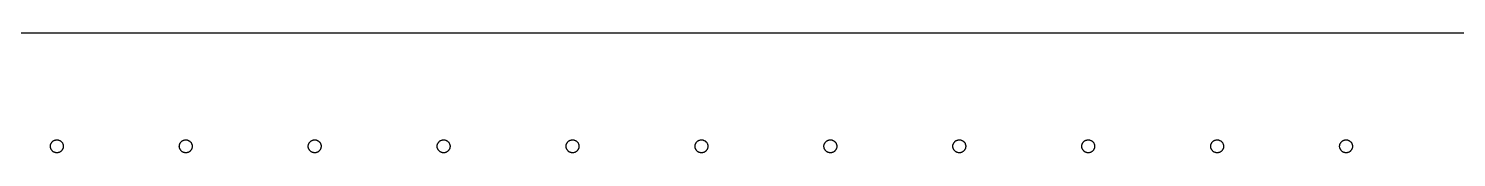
# Model space of a CAD drawing. Extents: x 0 to 96, y 0 to 48.
# Drawn here: x 13.73 to 27.58, y 45.03 to 46.18 of the extents above; entities that cross this region are included whole.
import ezdxf

# ---------------------------------------------------------------- set-up
doc = ezdxf.new("R2010")
doc.units = 0
doc.layers.add('Layer_1', color=7, linetype='CONTINUOUS')

msp = doc.modelspace()

# ---------------------------------------------------------------- linework, layer by layer
at = {"layer": 'Layer_1', "color": 7}
for p, q in [((87.630359, 46.182721), (8.380556, 46.182721)), ((13.96091, 45.132721), (13.963744, 45.135477)), ((13.963744, 45.135477), (13.966737, 45.137839)), ((13.966737, 45.137839), (13.969887, 45.140201)), ((13.969887, 45.140201), (13.973193, 45.14217)), ((13.973193, 45.14217), (13.976619, 45.144138)), ((13.976619, 45.144138), (13.980122, 45.146107)), ((13.980122, 45.146107), (13.983784, 45.147288)), ((13.983784, 45.147288), (13.987484, 45.148862)), ((13.987484, 45.148862), (13.991264, 45.149651)), ((13.991264, 45.14965), (13.995122, 45.150439)), ((13.995122, 45.150438), (13.99902, 45.151227)), ((13.99902, 45.151224), (14.002957, 45.151224)), ((14.002957, 45.151224), (14.006854, 45.151224)), ((14.006854, 45.151224), (14.010792, 45.151224)), ((14.010792, 45.151224), (14.014689, 45.150836)), ((14.014689, 45.150831), (14.018548, 45.150042)), ((14.018548, 45.150043), (14.022367, 45.149254)), ((14.022367, 45.149257), (14.026107, 45.148076)), ((14.026107, 45.148076), (14.029768, 45.1465)), ((14.029768, 45.1465), (14.033351, 45.144926)), ((14.033351, 45.144926), (14.036816, 45.142957)), ((14.036816, 45.142957), (14.040162, 45.140989)), ((14.040162, 45.140989), (14.043351, 45.138627)), ((14.043351, 45.138627), (14.046382, 45.136264)), ((14.046382, 45.136264), (14.049296, 45.133508)), ((14.049296, 45.133508), (14.052012, 45.130752)), ((15.21091, 45.132721), (15.213744, 45.135477)), ((15.213744, 45.135477), (15.216737, 45.137839)), ((15.216737, 45.137839), (15.219887, 45.140201)), ((15.219887, 45.140201), (15.223193, 45.14217)), ((15.223193, 45.14217), (15.226619, 45.144138)), ((15.226619, 45.144138), (15.230122, 45.146107)), ((15.230122, 45.146107), (15.233784, 45.147288)), ((15.233784, 45.147288), (15.237484, 45.148862)), ((15.237484, 45.148862), (15.241264, 45.149651)), ((15.241264, 45.14965), (15.245122, 45.150439)), ((15.245122, 45.150438), (15.24902, 45.151227)), ((15.24902, 45.151224), (15.252957, 45.151224)), ((15.252957, 45.151224), (15.256854, 45.151224)), ((15.256854, 45.151224), (15.260792, 45.151224)), ((15.260792, 45.151224), (15.264689, 45.150836)), ((15.264689, 45.150831), (15.268548, 45.150042)), ((15.268548, 45.150043), (15.272367, 45.149254)), ((15.272367, 45.149257), (15.276107, 45.148076)), ((15.276107, 45.148076), (15.279768, 45.1465)), ((15.279768, 45.1465), (15.283351, 45.144926)), ((15.283351, 45.144926), (15.286816, 45.142957)), ((15.286816, 45.142957), (15.290162, 45.140989)), ((15.290162, 45.140989), (15.293351, 45.138627)), ((15.293351, 45.138627), (15.296382, 45.136264)), ((15.296382, 45.136264), (15.299296, 45.133508)), ((15.299296, 45.133508), (15.302012, 45.130752)), ((16.46091, 45.132721), (16.463744, 45.135477)), ((16.463744, 45.135477), (16.466737, 45.137839)), ((16.466737, 45.137839), (16.469887, 45.140201)), ((16.469887, 45.140201), (16.473193, 45.14217)), ((16.473193, 45.14217), (16.476619, 45.144138)), ((16.476619, 45.144138), (16.480122, 45.146107)), ((16.480122, 45.146107), (16.483784, 45.147288)), ((16.483784, 45.147288), (16.487484, 45.148862)), ((16.487484, 45.148862), (16.491264, 45.149651)), ((16.491264, 45.14965), (16.495122, 45.150439)), ((16.495122, 45.150438), (16.49902, 45.151227)), ((16.49902, 45.151224), (16.502957, 45.151224)), ((16.502957, 45.151224), (16.506854, 45.151224)), ((16.506854, 45.151224), (16.510792, 45.151224)), ((16.510792, 45.151224), (16.514689, 45.150836)), ((16.514689, 45.150831), (16.518548, 45.150042)), ((16.518548, 45.150043), (16.522367, 45.149254)), ((16.522367, 45.149257), (16.526107, 45.148076)), ((16.526107, 45.148076), (16.529768, 45.1465)), ((16.529768, 45.1465), (16.533351, 45.144926)), ((16.533351, 45.144926), (16.536816, 45.142957)), ((16.536816, 45.142957), (16.540162, 45.140989)), ((16.540162, 45.140989), (16.543351, 45.138627)), ((16.543351, 45.138627), (16.546382, 45.136264)), ((16.546382, 45.136264), (16.549296, 45.133508)), ((16.549296, 45.133508), (16.552012, 45.130752)), ((17.71091, 45.132721), (17.713744, 45.135477)), ((17.713744, 45.135477), (17.716737, 45.137839)), ((17.716737, 45.137839), (17.719887, 45.140201)), ((17.719887, 45.140201), (17.723193, 45.14217)), ((17.723193, 45.14217), (17.726619, 45.144138)), ((17.726619, 45.144138), (17.730122, 45.146107)), ((17.730122, 45.146107), (17.733784, 45.147288)), ((17.733784, 45.147288), (17.737484, 45.148862)), ((17.737484, 45.148862), (17.741264, 45.149651)), ((17.741264, 45.14965), (17.745122, 45.150439)), ((17.745122, 45.150438), (17.74902, 45.151227)), ((17.74902, 45.151224), (17.752957, 45.151224)), ((17.752957, 45.151224), (17.756854, 45.151224)), ((17.756854, 45.151224), (17.760792, 45.151224)), ((17.760792, 45.151224), (17.764689, 45.150836)), ((17.764689, 45.150831), (17.768548, 45.150042)), ((17.768548, 45.150043), (17.772367, 45.149254)), ((17.772367, 45.149257), (17.776107, 45.148076)), ((17.776107, 45.148076), (17.779768, 45.1465)), ((17.779768, 45.1465), (17.783351, 45.144926)), ((17.783351, 45.144926), (17.786816, 45.142957)), ((17.786816, 45.142957), (17.790162, 45.140989)), ((17.790162, 45.140989), (17.793351, 45.138627)), ((17.793351, 45.138627), (17.796382, 45.136264)), ((17.796382, 45.136264), (17.799296, 45.133508)), ((17.799296, 45.133508), (17.802012, 45.130752)), ((18.96091, 45.132721), (18.963744, 45.135477)), ((18.963744, 45.135477), (18.966737, 45.137839)), ((18.966737, 45.137839), (18.969887, 45.140201)), ((18.969887, 45.140201), (18.973193, 45.14217)), ((18.973193, 45.14217), (18.976619, 45.144138)), ((18.976619, 45.144138), (18.980122, 45.146107)), ((18.980122, 45.146107), (18.983784, 45.147288)), ((18.983784, 45.147288), (18.987484, 45.148862)), ((18.987484, 45.148862), (18.991264, 45.149651)), ((18.991264, 45.14965), (18.995122, 45.150439)), ((18.995122, 45.150438), (18.99902, 45.151227)), ((18.99902, 45.151224), (19.002957, 45.151224)), ((19.002957, 45.151224), (19.006854, 45.151224)), ((19.006854, 45.151224), (19.010792, 45.151224)), ((19.010792, 45.151224), (19.014689, 45.150836)), ((19.014689, 45.150831), (19.018548, 45.150042)), ((19.018548, 45.150043), (19.022367, 45.149254)), ((19.022367, 45.149257), (19.026107, 45.148076)), ((19.026107, 45.148076), (19.029768, 45.1465)), ((19.029768, 45.1465), (19.033351, 45.144926)), ((19.033351, 45.144926), (19.036816, 45.142957)), ((19.036816, 45.142957), (19.040162, 45.140989)), ((19.040162, 45.140989), (19.043351, 45.138627)), ((19.043351, 45.138627), (19.046382, 45.136264)), ((19.046382, 45.136264), (19.049296, 45.133508)), ((19.049296, 45.133508), (19.052012, 45.130752)), ((20.21091, 45.132721), (20.213744, 45.135477)), ((20.213744, 45.135477), (20.216737, 45.137839)), ((20.216737, 45.137839), (20.219887, 45.140201)), ((20.219887, 45.140201), (20.223193, 45.14217)), ((20.223193, 45.14217), (20.226619, 45.144138)), ((20.226619, 45.144138), (20.230122, 45.146107)), ((20.230122, 45.146107), (20.233784, 45.147288)), ((20.233784, 45.147288), (20.237484, 45.148862)), ((20.237484, 45.148862), (20.241264, 45.149651)), ((20.241264, 45.14965), (20.245122, 45.150439)), ((20.245122, 45.150438), (20.24902, 45.151227)), ((20.24902, 45.151224), (20.252957, 45.151224)), ((20.252957, 45.151224), (20.256854, 45.151224)), ((20.256854, 45.151224), (20.260792, 45.151224)), ((20.260792, 45.151224), (20.264689, 45.150836)), ((20.264689, 45.150831), (20.268548, 45.150042)), ((20.268548, 45.150043), (20.272367, 45.149254)), ((20.272367, 45.149257), (20.276107, 45.148076)), ((20.276107, 45.148076), (20.279768, 45.1465)), ((20.279768, 45.1465), (20.283351, 45.144926)), ((20.283351, 45.144926), (20.286816, 45.142957)), ((20.286816, 45.142957), (20.290162, 45.140989)), ((20.290162, 45.140989), (20.293351, 45.138627)), ((20.293351, 45.138627), (20.296382, 45.136264)), ((20.296382, 45.136264), (20.299296, 45.133508)), ((20.299296, 45.133508), (20.302012, 45.130752)), ((21.46091, 45.132721), (21.463744, 45.135477)), ((21.463744, 45.135477), (21.466737, 45.137839)), ((21.466737, 45.137839), (21.469887, 45.140201)), ((21.469887, 45.140201), (21.473193, 45.14217)), ((21.473193, 45.14217), (21.476619, 45.144138)), ((21.476619, 45.144138), (21.480122, 45.146107)), ((21.480122, 45.146107), (21.483784, 45.147288)), ((21.483784, 45.147288), (21.487484, 45.148862)), ((21.487484, 45.148862), (21.491264, 45.149651)), ((21.491264, 45.14965), (21.495122, 45.150439)), ((21.495122, 45.150438), (21.49902, 45.151227)), ((21.49902, 45.151224), (21.502957, 45.151224)), ((21.502957, 45.151224), (21.506854, 45.151224)), ((21.506854, 45.151224), (21.510792, 45.151224)), ((21.510792, 45.151224), (21.514689, 45.150836)), ((21.514689, 45.150831), (21.518548, 45.150042)), ((21.518548, 45.150043), (21.522367, 45.149254)), ((21.522367, 45.149257), (21.526107, 45.148076)), ((21.526107, 45.148076), (21.529768, 45.1465)), ((21.529768, 45.1465), (21.533351, 45.144926)), ((21.533351, 45.144926), (21.536816, 45.142957)), ((21.536816, 45.142957), (21.540162, 45.140989)), ((21.540162, 45.140989), (21.543351, 45.138627)), ((21.543351, 45.138627), (21.546382, 45.136264)), ((21.546382, 45.136264), (21.549296, 45.133508)), ((21.549296, 45.133508), (21.552012, 45.130752)), ((22.71091, 45.132721), (22.713744, 45.135477)), ((22.713744, 45.135477), (22.716737, 45.137839)), ((22.716737, 45.137839), (22.719887, 45.140201)), ((22.719887, 45.140201), (22.723193, 45.14217)), ((22.723193, 45.14217), (22.726619, 45.144138)), ((22.726619, 45.144138), (22.730122, 45.146107)), ((22.730122, 45.146107), (22.733784, 45.147288)), ((22.733784, 45.147288), (22.737484, 45.148862)), ((22.737484, 45.148862), (22.741264, 45.149651)), ((22.741264, 45.14965), (22.745122, 45.150439)), ((22.745122, 45.150438), (22.74902, 45.151227)), ((22.74902, 45.151224), (22.752957, 45.151224)), ((22.752957, 45.151224), (22.756854, 45.151224)), ((22.756854, 45.151224), (22.760792, 45.151224)), ((22.760792, 45.151224), (22.764689, 45.150836)), ((22.764689, 45.150831), (22.768548, 45.150042)), ((22.768548, 45.150043), (22.772367, 45.149254)), ((22.772367, 45.149257), (22.776107, 45.148076)), ((22.776107, 45.148076), (22.779768, 45.1465)), ((22.779768, 45.1465), (22.783351, 45.144926)), ((22.783351, 45.144926), (22.786816, 45.142957)), ((22.786816, 45.142957), (22.790162, 45.140989)), ((22.790162, 45.140989), (22.793351, 45.138627)), ((22.793351, 45.138627), (22.796382, 45.136264)), ((22.796382, 45.136264), (22.799296, 45.133508)), ((22.799296, 45.133508), (22.802012, 45.130752)), ((23.96091, 45.132721), (23.963744, 45.135477)), ((23.963744, 45.135477), (23.966737, 45.137839)), ((23.966737, 45.137839), (23.969887, 45.140201)), ((23.969887, 45.140201), (23.973193, 45.14217)), ((23.973193, 45.14217), (23.976619, 45.144138)), ((23.976619, 45.144138), (23.980122, 45.146107)), ((23.980122, 45.146107), (23.983784, 45.147288)), ((23.983784, 45.147288), (23.987484, 45.148862)), ((23.987484, 45.148862), (23.991264, 45.149651)), ((23.991264, 45.14965), (23.995122, 45.150439)), ((23.995122, 45.150438), (23.99902, 45.151227)), ((23.99902, 45.151224), (24.002957, 45.151224)), ((24.002957, 45.151224), (24.006854, 45.151224)), ((24.006854, 45.151224), (24.010792, 45.151224)), ((24.010792, 45.151224), (24.014689, 45.150836)), ((24.014689, 45.150831), (24.018548, 45.150042)), ((24.018548, 45.150043), (24.022367, 45.149254)), ((24.022367, 45.149257), (24.026107, 45.148076)), ((24.026107, 45.148076), (24.029768, 45.1465)), ((24.029768, 45.1465), (24.033351, 45.144926)), ((24.033351, 45.144926), (24.036816, 45.142957)), ((24.036816, 45.142957), (24.040162, 45.140989)), ((24.040162, 45.140989), (24.043351, 45.138627)), ((24.043351, 45.138627), (24.046382, 45.136264)), ((24.046382, 45.136264), (24.049296, 45.133508)), ((24.049296, 45.133508), (24.052012, 45.130752)), ((25.21091, 45.132721), (25.213744, 45.135477)), ((25.213744, 45.135477), (25.216737, 45.137839)), ((25.216737, 45.137839), (25.219887, 45.140201)), ((25.219887, 45.140201), (25.223193, 45.14217)), ((25.223193, 45.14217), (25.226619, 45.144138)), ((25.226619, 45.144138), (25.230122, 45.146107)), ((25.230122, 45.146107), (25.233784, 45.147288)), ((25.233784, 45.147288), (25.237484, 45.148862)), ((25.237484, 45.148862), (25.241264, 45.149651)), ((25.241264, 45.14965), (25.245122, 45.150439)), ((25.245122, 45.150438), (25.24902, 45.151227)), ((25.24902, 45.151224), (25.252957, 45.151224)), ((25.252957, 45.151224), (25.256854, 45.151224)), ((25.256854, 45.151224), (25.260792, 45.151224)), ((25.260792, 45.151224), (25.264689, 45.150836)), ((25.264689, 45.150831), (25.268548, 45.150042)), ((25.268548, 45.150043), (25.272367, 45.149254)), ((25.272367, 45.149257), (25.276107, 45.148076)), ((25.276107, 45.148076), (25.279768, 45.1465)), ((25.279768, 45.1465), (25.283351, 45.144926)), ((25.283351, 45.144926), (25.286816, 45.142957)), ((25.286816, 45.142957), (25.290162, 45.140989)), ((25.290162, 45.140989), (25.293351, 45.138627)), ((25.293351, 45.138627), (25.296382, 45.136264)), ((25.296382, 45.136264), (25.299296, 45.133508)), ((25.299296, 45.133508), (25.302012, 45.130752)), ((26.46091, 45.132721), (26.463744, 45.135477)), ((26.463744, 45.135477), (26.466737, 45.137839)), ((26.466737, 45.137839), (26.469887, 45.140201)), ((26.469887, 45.140201), (26.473193, 45.14217)), ((26.473193, 45.14217), (26.476619, 45.144138)), ((26.476619, 45.144138), (26.480122, 45.146107)), ((26.480122, 45.146107), (26.483784, 45.147288)), ((26.483784, 45.147288), (26.487484, 45.148862)), ((26.487484, 45.148862), (26.491264, 45.149651)), ((26.491264, 45.14965), (26.495122, 45.150439)), ((26.495122, 45.150438), (26.49902, 45.151227)), ((26.49902, 45.151224), (26.502957, 45.151224)), ((26.502957, 45.151224), (26.506854, 45.151224)), ((26.506854, 45.151224), (26.510792, 45.151224)), ((26.510792, 45.151224), (26.514689, 45.150836)), ((26.514689, 45.150831), (26.518548, 45.150042)), ((26.518548, 45.150043), (26.522367, 45.149254)), ((26.522367, 45.149257), (26.526107, 45.148076)), ((26.526107, 45.148076), (26.529768, 45.1465)), ((26.529768, 45.1465), (26.533351, 45.144926)), ((26.533351, 45.144926), (26.536816, 45.142957)), ((26.536816, 45.142957), (26.540162, 45.140989)), ((26.540162, 45.140989), (26.543351, 45.138627)), ((26.543351, 45.138627), (26.546382, 45.136264)), ((26.546382, 45.136264), (26.549296, 45.133508)), ((26.549296, 45.133508), (26.552012, 45.130752)), ((13.943076, 45.090201), (13.943276, 45.094138)), ((13.94339, 45.082327), (13.943112, 45.086264)), ((13.943114, 45.086264), (13.943114, 45.090201)), ((13.943272, 45.094138), (13.943739, 45.098076)), ((13.943941, 45.07839), (13.943386, 45.082327)), ((13.943744, 45.098076), (13.944411, 45.102012)), ((13.944689, 45.074453), (13.943944, 45.07839)), ((13.944413, 45.102012), (13.945358, 45.105556)), ((13.945713, 45.07091), (13.944691, 45.074453)), ((13.945359, 45.105556), (13.94654, 45.109492)), ((13.946973, 45.066973), (13.945713, 45.07091)), ((13.94654, 45.109492), (13.947957, 45.113036)), ((13.948469, 45.06343), (13.946973, 45.066973)), ((13.947957, 45.113036), (13.949571, 45.116579)), ((13.950162, 45.059887), (13.948469, 45.06343)), ((13.949571, 45.116579), (13.951422, 45.120122)), ((13.952091, 45.056343), (13.950162, 45.059887)), ((13.951422, 45.120122), (13.953508, 45.123666)), ((13.954217, 45.053193), (13.952091, 45.056343)), ((13.953508, 45.123666), (13.955792, 45.126816)), ((13.956579, 45.050043), (13.954217, 45.053193)), ((13.955792, 45.126816), (13.958232, 45.129571)), ((13.959099, 45.046894), (13.956579, 45.050043)), ((13.958232, 45.129571), (13.96091, 45.132721)), ((13.961816, 45.044138), (13.959099, 45.046894)), ((13.964729, 45.041382), (13.961816, 45.044138)), ((13.96776, 45.03902), (13.964729, 45.041382)), ((13.970949, 45.036658), (13.96776, 45.03902)), ((13.974296, 45.034689), (13.970949, 45.036658)), ((13.97776, 45.032721), (13.974296, 45.034689)), ((13.981343, 45.031146), (13.97776, 45.032721)), ((13.985004, 45.029964), (13.981343, 45.031146)), ((13.988744, 45.028783), (13.985004, 45.029964)), ((13.992563, 45.027602), (13.988744, 45.028783)), ((13.996422, 45.027209), (13.992563, 45.027598)), ((14.000319, 45.026421), (13.996422, 45.02721)), ((14.004257, 45.026421), (14.000319, 45.026421)), ((14.008154, 45.026421), (14.004257, 45.026421)), ((14.012091, 45.026816), (14.008154, 45.026427)), ((14.015989, 45.027209), (14.012091, 45.02682)), ((14.019847, 45.027997), (14.015989, 45.027208)), ((14.023627, 45.029178), (14.019847, 45.027997)), ((14.027327, 45.030359), (14.023627, 45.029178)), ((14.030989, 45.031933), (14.027327, 45.030359)), ((14.034492, 45.033508), (14.030989, 45.031933)), ((14.037918, 45.035477), (14.034492, 45.033508)), ((14.041224, 45.037446), (14.037918, 45.035477)), ((14.044374, 45.039808), (14.041224, 45.037446)), ((14.047367, 45.042563), (14.044374, 45.039808)), ((14.050201, 45.045319), (14.047367, 45.042563)), ((14.052879, 45.048076), (14.050201, 45.045319)), ((14.052012, 45.130752), (14.054532, 45.127602)), ((14.055319, 45.051224), (14.052879, 45.048076)), ((14.054532, 45.127602), (14.056894, 45.124453)), ((14.057603, 45.054374), (14.055319, 45.051224)), ((14.056894, 45.124453), (14.05902, 45.121303)), ((14.059689, 45.057524), (14.057603, 45.054374)), ((14.05902, 45.121303), (14.060949, 45.11776)), ((14.06154, 45.061068), (14.059689, 45.057524)), ((14.060949, 45.11776), (14.062642, 45.114217)), ((14.063154, 45.064611), (14.06154, 45.061068)), ((14.062642, 45.114217), (14.064138, 45.110673)), ((14.064571, 45.068154), (14.063154, 45.064611)), ((14.064138, 45.110673), (14.065398, 45.10713)), ((14.065752, 45.072091), (14.064571, 45.068154)), ((14.065398, 45.10713), (14.06642, 45.103193)), ((14.066698, 45.076028), (14.065753, 45.072091)), ((14.066422, 45.103193), (14.067167, 45.099257)), ((14.067367, 45.079571), (14.0667, 45.076028)), ((14.06717, 45.099257), (14.067726, 45.095319)), ((14.067839, 45.083508), (14.067372, 45.079571)), ((14.067721, 45.095319), (14.067999, 45.091382)), ((14.068036, 45.087446), (14.067836, 45.083508)), ((14.067997, 45.091382), (14.067997, 45.087446)), ((15.193076, 45.090201), (15.193276, 45.094138)), ((15.19339, 45.082327), (15.193112, 45.086264)), ((15.193114, 45.086264), (15.193114, 45.090201)), ((15.193272, 45.094138), (15.193739, 45.098076)), ((15.193941, 45.07839), (15.193386, 45.082327)), ((15.193744, 45.098076), (15.194411, 45.102012)), ((15.194689, 45.074453), (15.193944, 45.07839)), ((15.194413, 45.102012), (15.195358, 45.105556)), ((15.195713, 45.07091), (15.194691, 45.074453)), ((15.195359, 45.105556), (15.19654, 45.109492)), ((15.196973, 45.066973), (15.195713, 45.07091)), ((15.19654, 45.109492), (15.197957, 45.113036)), ((15.198469, 45.06343), (15.196973, 45.066973)), ((15.197957, 45.113036), (15.199571, 45.116579)), ((15.200162, 45.059887), (15.198469, 45.06343)), ((15.199571, 45.116579), (15.201422, 45.120122)), ((15.202091, 45.056343), (15.200162, 45.059887)), ((15.201422, 45.120122), (15.203508, 45.123666)), ((15.204217, 45.053193), (15.202091, 45.056343)), ((15.203508, 45.123666), (15.205792, 45.126816)), ((15.206579, 45.050043), (15.204217, 45.053193)), ((15.205792, 45.126816), (15.208232, 45.129571)), ((15.209099, 45.046894), (15.206579, 45.050043)), ((15.208232, 45.129571), (15.21091, 45.132721)), ((15.211816, 45.044138), (15.209099, 45.046894)), ((15.214729, 45.041382), (15.211816, 45.044138)), ((15.21776, 45.03902), (15.214729, 45.041382)), ((15.220949, 45.036658), (15.21776, 45.03902)), ((15.224296, 45.034689), (15.220949, 45.036658)), ((15.22776, 45.032721), (15.224296, 45.034689)), ((15.231343, 45.031146), (15.22776, 45.032721)), ((15.235004, 45.029964), (15.231343, 45.031146)), ((15.238744, 45.028783), (15.235004, 45.029964)), ((15.242563, 45.027602), (15.238744, 45.028783)), ((15.246422, 45.027209), (15.242563, 45.027598)), ((15.250319, 45.026421), (15.246422, 45.02721)), ((15.254257, 45.026421), (15.250319, 45.026421)), ((15.258154, 45.026421), (15.254257, 45.026421)), ((15.262091, 45.026816), (15.258154, 45.026427)), ((15.265989, 45.027209), (15.262091, 45.02682)), ((15.269847, 45.027997), (15.265989, 45.027208)), ((15.273627, 45.029178), (15.269847, 45.027997)), ((15.277327, 45.030359), (15.273627, 45.029178)), ((15.280989, 45.031933), (15.277327, 45.030359)), ((15.284492, 45.033508), (15.280989, 45.031933)), ((15.287918, 45.035477), (15.284492, 45.033508)), ((15.291224, 45.037446), (15.287918, 45.035477)), ((15.294374, 45.039808), (15.291224, 45.037446)), ((15.297367, 45.042563), (15.294374, 45.039808)), ((15.300201, 45.045319), (15.297367, 45.042563)), ((15.302879, 45.048076), (15.300201, 45.045319)), ((15.302012, 45.130752), (15.304532, 45.127602)), ((15.305319, 45.051224), (15.302879, 45.048076)), ((15.304532, 45.127602), (15.306894, 45.124453)), ((15.307603, 45.054374), (15.305319, 45.051224)), ((15.306894, 45.124453), (15.30902, 45.121303)), ((15.309689, 45.057524), (15.307603, 45.054374)), ((15.30902, 45.121303), (15.310949, 45.11776)), ((15.31154, 45.061068), (15.309689, 45.057524)), ((15.310949, 45.11776), (15.312642, 45.114217)), ((15.313154, 45.064611), (15.31154, 45.061068)), ((15.312642, 45.114217), (15.314138, 45.110673)), ((15.314571, 45.068154), (15.313154, 45.064611)), ((15.314138, 45.110673), (15.315398, 45.10713)), ((15.315752, 45.072091), (15.314571, 45.068154)), ((15.315398, 45.10713), (15.31642, 45.103193)), ((15.316698, 45.076028), (15.315753, 45.072091)), ((15.316422, 45.103193), (15.317167, 45.099257)), ((15.317367, 45.079571), (15.3167, 45.076028)), ((15.31717, 45.099257), (15.317726, 45.095319)), ((15.317839, 45.083508), (15.317372, 45.079571)), ((15.317721, 45.095319), (15.317999, 45.091382)), ((15.318036, 45.087446), (15.317836, 45.083508)), ((15.317997, 45.091382), (15.317997, 45.087446)), ((16.443076, 45.090201), (16.443276, 45.094138)), ((16.44339, 45.082327), (16.443112, 45.086264)), ((16.443114, 45.086264), (16.443114, 45.090201)), ((16.443272, 45.094138), (16.443739, 45.098076)), ((16.443941, 45.07839), (16.443386, 45.082327)), ((16.443744, 45.098076), (16.444411, 45.102012)), ((16.444689, 45.074453), (16.443944, 45.07839)), ((16.444413, 45.102012), (16.445358, 45.105556)), ((16.445713, 45.07091), (16.444691, 45.074453)), ((16.445359, 45.105556), (16.44654, 45.109492)), ((16.446973, 45.066973), (16.445713, 45.07091)), ((16.44654, 45.109492), (16.447957, 45.113036)), ((16.448469, 45.06343), (16.446973, 45.066973)), ((16.447957, 45.113036), (16.449571, 45.116579)), ((16.450162, 45.059887), (16.448469, 45.06343)), ((16.449571, 45.116579), (16.451422, 45.120122)), ((16.452091, 45.056343), (16.450162, 45.059887)), ((16.451422, 45.120122), (16.453508, 45.123666)), ((16.454217, 45.053193), (16.452091, 45.056343)), ((16.453508, 45.123666), (16.455792, 45.126816)), ((16.456579, 45.050043), (16.454217, 45.053193)), ((16.455792, 45.126816), (16.458232, 45.129571)), ((16.459099, 45.046894), (16.456579, 45.050043)), ((16.458232, 45.129571), (16.46091, 45.132721)), ((16.461816, 45.044138), (16.459099, 45.046894)), ((16.464729, 45.041382), (16.461816, 45.044138)), ((16.46776, 45.03902), (16.464729, 45.041382)), ((16.470949, 45.036658), (16.46776, 45.03902)), ((16.474296, 45.034689), (16.470949, 45.036658)), ((16.47776, 45.032721), (16.474296, 45.034689)), ((16.481343, 45.031146), (16.47776, 45.032721)), ((16.485004, 45.029964), (16.481343, 45.031146)), ((16.488744, 45.028783), (16.485004, 45.029964)), ((16.492563, 45.027602), (16.488744, 45.028783)), ((16.496422, 45.027209), (16.492563, 45.027598)), ((16.500319, 45.026421), (16.496422, 45.02721)), ((16.504257, 45.026421), (16.500319, 45.026421)), ((16.508154, 45.026421), (16.504257, 45.026421)), ((16.512091, 45.026816), (16.508154, 45.026427)), ((16.515989, 45.027209), (16.512091, 45.02682)), ((16.519847, 45.027997), (16.515989, 45.027208)), ((16.523627, 45.029178), (16.519847, 45.027997)), ((16.527327, 45.030359), (16.523627, 45.029178)), ((16.530989, 45.031933), (16.527327, 45.030359)), ((16.534492, 45.033508), (16.530989, 45.031933)), ((16.537918, 45.035477), (16.534492, 45.033508)), ((16.541224, 45.037446), (16.537918, 45.035477)), ((16.544374, 45.039808), (16.541224, 45.037446)), ((16.547367, 45.042563), (16.544374, 45.039808)), ((16.550201, 45.045319), (16.547367, 45.042563)), ((16.552879, 45.048076), (16.550201, 45.045319)), ((16.552012, 45.130752), (16.554532, 45.127602)), ((16.555319, 45.051224), (16.552879, 45.048076)), ((16.554532, 45.127602), (16.556894, 45.124453)), ((16.557603, 45.054374), (16.555319, 45.051224)), ((16.556894, 45.124453), (16.55902, 45.121303)), ((16.559689, 45.057524), (16.557603, 45.054374)), ((16.55902, 45.121303), (16.560949, 45.11776)), ((16.56154, 45.061068), (16.559689, 45.057524)), ((16.560949, 45.11776), (16.562642, 45.114217)), ((16.563154, 45.064611), (16.56154, 45.061068)), ((16.562642, 45.114217), (16.564138, 45.110673)), ((16.564571, 45.068154), (16.563154, 45.064611)), ((16.564138, 45.110673), (16.565398, 45.10713)), ((16.565752, 45.072091), (16.564571, 45.068154)), ((16.565398, 45.10713), (16.56642, 45.103193)), ((16.566698, 45.076028), (16.565753, 45.072091)), ((16.566422, 45.103193), (16.567167, 45.099257)), ((16.567367, 45.079571), (16.5667, 45.076028)), ((16.56717, 45.099257), (16.567726, 45.095319)), ((16.567839, 45.083508), (16.567372, 45.079571)), ((16.567721, 45.095319), (16.567999, 45.091382)), ((16.568036, 45.087446), (16.567836, 45.083508)), ((16.567997, 45.091382), (16.567997, 45.087446)), ((17.693076, 45.090201), (17.693276, 45.094138)), ((17.69339, 45.082327), (17.693112, 45.086264)), ((17.693114, 45.086264), (17.693114, 45.090201)), ((17.693272, 45.094138), (17.693739, 45.098076)), ((17.693941, 45.07839), (17.693386, 45.082327)), ((17.693744, 45.098076), (17.694411, 45.102012)), ((17.694689, 45.074453), (17.693944, 45.07839)), ((17.694413, 45.102012), (17.695358, 45.105556)), ((17.695713, 45.07091), (17.694691, 45.074453)), ((17.695359, 45.105556), (17.69654, 45.109492)), ((17.696973, 45.066973), (17.695713, 45.07091)), ((17.69654, 45.109492), (17.697957, 45.113036)), ((17.698469, 45.06343), (17.696973, 45.066973)), ((17.697957, 45.113036), (17.699571, 45.116579)), ((17.700162, 45.059887), (17.698469, 45.06343)), ((17.699571, 45.116579), (17.701422, 45.120122)), ((17.702091, 45.056343), (17.700162, 45.059887)), ((17.701422, 45.120122), (17.703508, 45.123666)), ((17.704217, 45.053193), (17.702091, 45.056343)), ((17.703508, 45.123666), (17.705792, 45.126816)), ((17.706579, 45.050043), (17.704217, 45.053193)), ((17.705792, 45.126816), (17.708232, 45.129571)), ((17.709099, 45.046894), (17.706579, 45.050043)), ((17.708232, 45.129571), (17.71091, 45.132721)), ((17.711816, 45.044138), (17.709099, 45.046894)), ((17.714729, 45.041382), (17.711816, 45.044138)), ((17.71776, 45.03902), (17.714729, 45.041382)), ((17.720949, 45.036658), (17.71776, 45.03902)), ((17.724296, 45.034689), (17.720949, 45.036658)), ((17.72776, 45.032721), (17.724296, 45.034689)), ((17.731343, 45.031146), (17.72776, 45.032721)), ((17.735004, 45.029964), (17.731343, 45.031146)), ((17.738744, 45.028783), (17.735004, 45.029964)), ((17.742563, 45.027602), (17.738744, 45.028783)), ((17.746422, 45.027209), (17.742563, 45.027598)), ((17.750319, 45.026421), (17.746422, 45.02721)), ((17.754257, 45.026421), (17.750319, 45.026421)), ((17.758154, 45.026421), (17.754257, 45.026421)), ((17.762091, 45.026816), (17.758154, 45.026427)), ((17.765989, 45.027209), (17.762091, 45.02682)), ((17.769847, 45.027997), (17.765989, 45.027208)), ((17.773627, 45.029178), (17.769847, 45.027997)), ((17.777327, 45.030359), (17.773627, 45.029178)), ((17.780989, 45.031933), (17.777327, 45.030359)), ((17.784492, 45.033508), (17.780989, 45.031933)), ((17.787918, 45.035477), (17.784492, 45.033508)), ((17.791224, 45.037446), (17.787918, 45.035477)), ((17.794374, 45.039808), (17.791224, 45.037446)), ((17.797367, 45.042563), (17.794374, 45.039808)), ((17.800201, 45.045319), (17.797367, 45.042563)), ((17.802879, 45.048076), (17.800201, 45.045319)), ((17.802012, 45.130752), (17.804532, 45.127602)), ((17.805319, 45.051224), (17.802879, 45.048076)), ((17.804532, 45.127602), (17.806894, 45.124453)), ((17.807603, 45.054374), (17.805319, 45.051224)), ((17.806894, 45.124453), (17.80902, 45.121303)), ((17.809689, 45.057524), (17.807603, 45.054374)), ((17.80902, 45.121303), (17.810949, 45.11776)), ((17.81154, 45.061068), (17.809689, 45.057524)), ((17.810949, 45.11776), (17.812642, 45.114217)), ((17.813154, 45.064611), (17.81154, 45.061068)), ((17.812642, 45.114217), (17.814138, 45.110673)), ((17.814571, 45.068154), (17.813154, 45.064611)), ((17.814138, 45.110673), (17.815398, 45.10713)), ((17.815752, 45.072091), (17.814571, 45.068154)), ((17.815398, 45.10713), (17.81642, 45.103193)), ((17.816698, 45.076028), (17.815753, 45.072091)), ((17.816422, 45.103193), (17.817167, 45.099257)), ((17.817367, 45.079571), (17.8167, 45.076028)), ((17.81717, 45.099257), (17.817726, 45.095319)), ((17.817839, 45.083508), (17.817372, 45.079571)), ((17.817721, 45.095319), (17.817999, 45.091382)), ((17.818036, 45.087446), (17.817836, 45.083508)), ((17.817997, 45.091382), (17.817997, 45.087446)), ((18.943076, 45.090201), (18.943276, 45.094138)), ((18.94339, 45.082327), (18.943112, 45.086264)), ((18.943114, 45.086264), (18.943114, 45.090201)), ((18.943272, 45.094138), (18.943739, 45.098076)), ((18.943941, 45.07839), (18.943386, 45.082327)), ((18.943744, 45.098076), (18.944411, 45.102012)), ((18.944689, 45.074453), (18.943944, 45.07839)), ((18.944413, 45.102012), (18.945358, 45.105556)), ((18.945713, 45.07091), (18.944691, 45.074453)), ((18.945359, 45.105556), (18.94654, 45.109492)), ((18.946973, 45.066973), (18.945713, 45.07091)), ((18.94654, 45.109492), (18.947957, 45.113036)), ((18.948469, 45.06343), (18.946973, 45.066973)), ((18.947957, 45.113036), (18.949571, 45.116579)), ((18.950162, 45.059887), (18.948469, 45.06343)), ((18.949571, 45.116579), (18.951422, 45.120122)), ((18.952091, 45.056343), (18.950162, 45.059887)), ((18.951422, 45.120122), (18.953508, 45.123666)), ((18.954217, 45.053193), (18.952091, 45.056343)), ((18.953508, 45.123666), (18.955792, 45.126816)), ((18.956579, 45.050043), (18.954217, 45.053193)), ((18.955792, 45.126816), (18.958232, 45.129571)), ((18.959099, 45.046894), (18.956579, 45.050043)), ((18.958232, 45.129571), (18.96091, 45.132721)), ((18.961816, 45.044138), (18.959099, 45.046894)), ((18.964729, 45.041382), (18.961816, 45.044138)), ((18.96776, 45.03902), (18.964729, 45.041382)), ((18.970949, 45.036658), (18.96776, 45.03902)), ((18.974296, 45.034689), (18.970949, 45.036658)), ((18.97776, 45.032721), (18.974296, 45.034689)), ((18.981343, 45.031146), (18.97776, 45.032721)), ((18.985004, 45.029964), (18.981343, 45.031146)), ((18.988744, 45.028783), (18.985004, 45.029964)), ((18.992563, 45.027602), (18.988744, 45.028783)), ((18.996422, 45.027209), (18.992563, 45.027598)), ((19.000319, 45.026421), (18.996422, 45.02721)), ((19.004257, 45.026421), (19.000319, 45.026421)), ((19.008154, 45.026421), (19.004257, 45.026421)), ((19.012091, 45.026816), (19.008154, 45.026427)), ((19.015989, 45.027209), (19.012091, 45.02682)), ((19.019847, 45.027997), (19.015989, 45.027208)), ((19.023627, 45.029178), (19.019847, 45.027997)), ((19.027327, 45.030359), (19.023627, 45.029178)), ((19.030989, 45.031933), (19.027327, 45.030359)), ((19.034492, 45.033508), (19.030989, 45.031933)), ((19.037918, 45.035477), (19.034492, 45.033508)), ((19.041224, 45.037446), (19.037918, 45.035477)), ((19.044374, 45.039808), (19.041224, 45.037446)), ((19.047367, 45.042563), (19.044374, 45.039808)), ((19.050201, 45.045319), (19.047367, 45.042563)), ((19.052879, 45.048076), (19.050201, 45.045319)), ((19.052012, 45.130752), (19.054532, 45.127602)), ((19.055319, 45.051224), (19.052879, 45.048076)), ((19.054532, 45.127602), (19.056894, 45.124453)), ((19.057603, 45.054374), (19.055319, 45.051224)), ((19.056894, 45.124453), (19.05902, 45.121303)), ((19.059689, 45.057524), (19.057603, 45.054374)), ((19.05902, 45.121303), (19.060949, 45.11776)), ((19.06154, 45.061068), (19.059689, 45.057524)), ((19.060949, 45.11776), (19.062642, 45.114217)), ((19.063154, 45.064611), (19.06154, 45.061068)), ((19.062642, 45.114217), (19.064138, 45.110673)), ((19.064571, 45.068154), (19.063154, 45.064611)), ((19.064138, 45.110673), (19.065398, 45.10713)), ((19.065752, 45.072091), (19.064571, 45.068154)), ((19.065398, 45.10713), (19.06642, 45.103193)), ((19.066698, 45.076028), (19.065753, 45.072091)), ((19.066422, 45.103193), (19.067167, 45.099257)), ((19.067367, 45.079571), (19.0667, 45.076028)), ((19.06717, 45.099257), (19.067726, 45.095319)), ((19.067839, 45.083508), (19.067372, 45.079571)), ((19.067721, 45.095319), (19.067999, 45.091382)), ((19.068036, 45.087446), (19.067836, 45.083508)), ((19.067997, 45.091382), (19.067997, 45.087446)), ((20.193076, 45.090201), (20.193276, 45.094138)), ((20.19339, 45.082327), (20.193112, 45.086264)), ((20.193114, 45.086264), (20.193114, 45.090201)), ((20.193272, 45.094138), (20.193739, 45.098076)), ((20.193941, 45.07839), (20.193386, 45.082327)), ((20.193744, 45.098076), (20.194411, 45.102012)), ((20.194689, 45.074453), (20.193944, 45.07839)), ((20.194413, 45.102012), (20.195358, 45.105556)), ((20.195713, 45.07091), (20.194691, 45.074453)), ((20.195359, 45.105556), (20.19654, 45.109492)), ((20.196973, 45.066973), (20.195713, 45.07091)), ((20.19654, 45.109492), (20.197957, 45.113036)), ((20.198469, 45.06343), (20.196973, 45.066973)), ((20.197957, 45.113036), (20.199571, 45.116579)), ((20.200162, 45.059887), (20.198469, 45.06343)), ((20.199571, 45.116579), (20.201422, 45.120122)), ((20.202091, 45.056343), (20.200162, 45.059887)), ((20.201422, 45.120122), (20.203508, 45.123666)), ((20.204217, 45.053193), (20.202091, 45.056343)), ((20.203508, 45.123666), (20.205792, 45.126816)), ((20.206579, 45.050043), (20.204217, 45.053193)), ((20.205792, 45.126816), (20.208232, 45.129571)), ((20.209099, 45.046894), (20.206579, 45.050043)), ((20.208232, 45.129571), (20.21091, 45.132721)), ((20.211816, 45.044138), (20.209099, 45.046894)), ((20.214729, 45.041382), (20.211816, 45.044138)), ((20.21776, 45.03902), (20.214729, 45.041382)), ((20.220949, 45.036658), (20.21776, 45.03902)), ((20.224296, 45.034689), (20.220949, 45.036658)), ((20.22776, 45.032721), (20.224296, 45.034689)), ((20.231343, 45.031146), (20.22776, 45.032721)), ((20.235004, 45.029964), (20.231343, 45.031146)), ((20.238744, 45.028783), (20.235004, 45.029964)), ((20.242563, 45.027602), (20.238744, 45.028783)), ((20.246422, 45.027209), (20.242563, 45.027598)), ((20.250319, 45.026421), (20.246422, 45.02721)), ((20.254257, 45.026421), (20.250319, 45.026421)), ((20.258154, 45.026421), (20.254257, 45.026421)), ((20.262091, 45.026816), (20.258154, 45.026427)), ((20.265989, 45.027209), (20.262091, 45.02682)), ((20.269847, 45.027997), (20.265989, 45.027208)), ((20.273627, 45.029178), (20.269847, 45.027997)), ((20.277327, 45.030359), (20.273627, 45.029178)), ((20.280989, 45.031933), (20.277327, 45.030359)), ((20.284492, 45.033508), (20.280989, 45.031933)), ((20.287918, 45.035477), (20.284492, 45.033508)), ((20.291224, 45.037446), (20.287918, 45.035477)), ((20.294374, 45.039808), (20.291224, 45.037446)), ((20.297367, 45.042563), (20.294374, 45.039808)), ((20.300201, 45.045319), (20.297367, 45.042563)), ((20.302879, 45.048076), (20.300201, 45.045319)), ((20.302012, 45.130752), (20.304532, 45.127602)), ((20.305319, 45.051224), (20.302879, 45.048076)), ((20.304532, 45.127602), (20.306894, 45.124453)), ((20.307603, 45.054374), (20.305319, 45.051224)), ((20.306894, 45.124453), (20.30902, 45.121303)), ((20.309689, 45.057524), (20.307603, 45.054374)), ((20.30902, 45.121303), (20.310949, 45.11776)), ((20.31154, 45.061068), (20.309689, 45.057524)), ((20.310949, 45.11776), (20.312642, 45.114217)), ((20.313154, 45.064611), (20.31154, 45.061068)), ((20.312642, 45.114217), (20.314138, 45.110673)), ((20.314571, 45.068154), (20.313154, 45.064611)), ((20.314138, 45.110673), (20.315398, 45.10713)), ((20.315752, 45.072091), (20.314571, 45.068154)), ((20.315398, 45.10713), (20.31642, 45.103193)), ((20.316698, 45.076028), (20.315753, 45.072091)), ((20.316422, 45.103193), (20.317167, 45.099257)), ((20.317367, 45.079571), (20.3167, 45.076028)), ((20.31717, 45.099257), (20.317726, 45.095319)), ((20.317839, 45.083508), (20.317372, 45.079571)), ((20.317721, 45.095319), (20.317999, 45.091382)), ((20.318036, 45.087446), (20.317836, 45.083508)), ((20.317997, 45.091382), (20.317997, 45.087446)), ((21.443076, 45.090201), (21.443276, 45.094138)), ((21.44339, 45.082327), (21.443112, 45.086264)), ((21.443114, 45.086264), (21.443114, 45.090201)), ((21.443272, 45.094138), (21.443739, 45.098076)), ((21.443941, 45.07839), (21.443386, 45.082327)), ((21.443744, 45.098076), (21.444411, 45.102012)), ((21.444689, 45.074453), (21.443944, 45.07839)), ((21.444413, 45.102012), (21.445358, 45.105556)), ((21.445713, 45.07091), (21.444691, 45.074453)), ((21.445359, 45.105556), (21.44654, 45.109492)), ((21.446973, 45.066973), (21.445713, 45.07091)), ((21.44654, 45.109492), (21.447957, 45.113036)), ((21.448469, 45.06343), (21.446973, 45.066973)), ((21.447957, 45.113036), (21.449571, 45.116579)), ((21.450162, 45.059887), (21.448469, 45.06343)), ((21.449571, 45.116579), (21.451422, 45.120122)), ((21.452091, 45.056343), (21.450162, 45.059887)), ((21.451422, 45.120122), (21.453508, 45.123666)), ((21.454217, 45.053193), (21.452091, 45.056343)), ((21.453508, 45.123666), (21.455792, 45.126816)), ((21.456579, 45.050043), (21.454217, 45.053193)), ((21.455792, 45.126816), (21.458232, 45.129571)), ((21.459099, 45.046894), (21.456579, 45.050043)), ((21.458232, 45.129571), (21.46091, 45.132721)), ((21.461816, 45.044138), (21.459099, 45.046894)), ((21.464729, 45.041382), (21.461816, 45.044138)), ((21.46776, 45.03902), (21.464729, 45.041382)), ((21.470949, 45.036658), (21.46776, 45.03902)), ((21.474296, 45.034689), (21.470949, 45.036658)), ((21.47776, 45.032721), (21.474296, 45.034689)), ((21.481343, 45.031146), (21.47776, 45.032721)), ((21.485004, 45.029964), (21.481343, 45.031146)), ((21.488744, 45.028783), (21.485004, 45.029964)), ((21.492563, 45.027602), (21.488744, 45.028783)), ((21.496422, 45.027209), (21.492563, 45.027598)), ((21.500319, 45.026421), (21.496422, 45.02721)), ((21.504257, 45.026421), (21.500319, 45.026421)), ((21.508154, 45.026421), (21.504257, 45.026421)), ((21.512091, 45.026816), (21.508154, 45.026427)), ((21.515989, 45.027209), (21.512091, 45.02682)), ((21.519847, 45.027997), (21.515989, 45.027208)), ((21.523627, 45.029178), (21.519847, 45.027997)), ((21.527327, 45.030359), (21.523627, 45.029178)), ((21.530989, 45.031933), (21.527327, 45.030359)), ((21.534492, 45.033508), (21.530989, 45.031933)), ((21.537918, 45.035477), (21.534492, 45.033508)), ((21.541224, 45.037446), (21.537918, 45.035477)), ((21.544374, 45.039808), (21.541224, 45.037446)), ((21.547367, 45.042563), (21.544374, 45.039808)), ((21.550201, 45.045319), (21.547367, 45.042563)), ((21.552879, 45.048076), (21.550201, 45.045319)), ((21.552012, 45.130752), (21.554532, 45.127602)), ((21.555319, 45.051224), (21.552879, 45.048076)), ((21.554532, 45.127602), (21.556894, 45.124453)), ((21.557603, 45.054374), (21.555319, 45.051224)), ((21.556894, 45.124453), (21.55902, 45.121303)), ((21.559689, 45.057524), (21.557603, 45.054374)), ((21.55902, 45.121303), (21.560949, 45.11776)), ((21.56154, 45.061068), (21.559689, 45.057524)), ((21.560949, 45.11776), (21.562642, 45.114217)), ((21.563154, 45.064611), (21.56154, 45.061068)), ((21.562642, 45.114217), (21.564138, 45.110673)), ((21.564571, 45.068154), (21.563154, 45.064611)), ((21.564138, 45.110673), (21.565398, 45.10713)), ((21.565752, 45.072091), (21.564571, 45.068154)), ((21.565398, 45.10713), (21.56642, 45.103193)), ((21.566698, 45.076028), (21.565753, 45.072091)), ((21.566422, 45.103193), (21.567167, 45.099257)), ((21.567367, 45.079571), (21.5667, 45.076028)), ((21.56717, 45.099257), (21.567726, 45.095319)), ((21.567839, 45.083508), (21.567372, 45.079571)), ((21.567721, 45.095319), (21.567999, 45.091382)), ((21.568036, 45.087446), (21.567836, 45.083508)), ((21.567997, 45.091382), (21.567997, 45.087446)), ((22.693076, 45.090201), (22.693276, 45.094138)), ((22.69339, 45.082327), (22.693112, 45.086264)), ((22.693114, 45.086264), (22.693114, 45.090201)), ((22.693272, 45.094138), (22.693739, 45.098076)), ((22.693941, 45.07839), (22.693386, 45.082327)), ((22.693744, 45.098076), (22.694411, 45.102012)), ((22.694689, 45.074453), (22.693944, 45.07839)), ((22.694413, 45.102012), (22.695358, 45.105556)), ((22.695713, 45.07091), (22.694691, 45.074453)), ((22.695359, 45.105556), (22.69654, 45.109492)), ((22.696973, 45.066973), (22.695713, 45.07091)), ((22.69654, 45.109492), (22.697957, 45.113036)), ((22.698469, 45.06343), (22.696973, 45.066973)), ((22.697957, 45.113036), (22.699571, 45.116579)), ((22.700162, 45.059887), (22.698469, 45.06343)), ((22.699571, 45.116579), (22.701422, 45.120122)), ((22.702091, 45.056343), (22.700162, 45.059887)), ((22.701422, 45.120122), (22.703508, 45.123666)), ((22.704217, 45.053193), (22.702091, 45.056343)), ((22.703508, 45.123666), (22.705792, 45.126816)), ((22.706579, 45.050043), (22.704217, 45.053193)), ((22.705792, 45.126816), (22.708232, 45.129571)), ((22.709099, 45.046894), (22.706579, 45.050043)), ((22.708232, 45.129571), (22.71091, 45.132721)), ((22.711816, 45.044138), (22.709099, 45.046894)), ((22.714729, 45.041382), (22.711816, 45.044138)), ((22.71776, 45.03902), (22.714729, 45.041382)), ((22.720949, 45.036658), (22.71776, 45.03902)), ((22.724296, 45.034689), (22.720949, 45.036658)), ((22.72776, 45.032721), (22.724296, 45.034689)), ((22.731343, 45.031146), (22.72776, 45.032721)), ((22.735004, 45.029964), (22.731343, 45.031146)), ((22.738744, 45.028783), (22.735004, 45.029964)), ((22.742563, 45.027602), (22.738744, 45.028783)), ((22.746422, 45.027209), (22.742563, 45.027598)), ((22.750319, 45.026421), (22.746422, 45.02721)), ((22.754257, 45.026421), (22.750319, 45.026421)), ((22.758154, 45.026421), (22.754257, 45.026421)), ((22.762091, 45.026816), (22.758154, 45.026427)), ((22.765989, 45.027209), (22.762091, 45.02682)), ((22.769847, 45.027997), (22.765989, 45.027208)), ((22.773627, 45.029178), (22.769847, 45.027997)), ((22.777327, 45.030359), (22.773627, 45.029178)), ((22.780989, 45.031933), (22.777327, 45.030359)), ((22.784492, 45.033508), (22.780989, 45.031933)), ((22.787918, 45.035477), (22.784492, 45.033508)), ((22.791224, 45.037446), (22.787918, 45.035477)), ((22.794374, 45.039808), (22.791224, 45.037446)), ((22.797367, 45.042563), (22.794374, 45.039808)), ((22.800201, 45.045319), (22.797367, 45.042563)), ((22.802879, 45.048076), (22.800201, 45.045319)), ((22.802012, 45.130752), (22.804532, 45.127602)), ((22.805319, 45.051224), (22.802879, 45.048076)), ((22.804532, 45.127602), (22.806894, 45.124453)), ((22.807603, 45.054374), (22.805319, 45.051224)), ((22.806894, 45.124453), (22.80902, 45.121303)), ((22.809689, 45.057524), (22.807603, 45.054374)), ((22.80902, 45.121303), (22.810949, 45.11776)), ((22.81154, 45.061068), (22.809689, 45.057524)), ((22.810949, 45.11776), (22.812642, 45.114217)), ((22.813154, 45.064611), (22.81154, 45.061068)), ((22.812642, 45.114217), (22.814138, 45.110673)), ((22.814571, 45.068154), (22.813154, 45.064611)), ((22.814138, 45.110673), (22.815398, 45.10713)), ((22.815752, 45.072091), (22.814571, 45.068154)), ((22.815398, 45.10713), (22.81642, 45.103193)), ((22.816698, 45.076028), (22.815753, 45.072091)), ((22.816422, 45.103193), (22.817167, 45.099257)), ((22.817367, 45.079571), (22.8167, 45.076028)), ((22.81717, 45.099257), (22.817726, 45.095319)), ((22.817839, 45.083508), (22.817361, 45.079571)), ((22.817721, 45.095319), (22.817999, 45.091382)), ((22.818036, 45.087446), (22.817836, 45.083508)), ((22.817997, 45.091382), (22.817997, 45.087446)), ((23.943076, 45.090201), (23.943276, 45.094138)), ((23.94339, 45.082327), (23.943112, 45.086264)), ((23.943114, 45.086264), (23.943114, 45.090201)), ((23.943272, 45.094138), (23.94375, 45.098076)), ((23.943941, 45.07839), (23.943386, 45.082327)), ((23.943744, 45.098076), (23.944411, 45.102012)), ((23.944689, 45.074453), (23.943944, 45.07839)), ((23.944413, 45.102012), (23.945358, 45.105556)), ((23.945713, 45.07091), (23.944691, 45.074453)), ((23.945359, 45.105556), (23.94654, 45.109492)), ((23.946973, 45.066973), (23.945713, 45.07091)), ((23.94654, 45.109492), (23.947957, 45.113036)), ((23.948469, 45.06343), (23.946973, 45.066973)), ((23.947957, 45.113036), (23.949571, 45.116579)), ((23.950162, 45.059887), (23.948469, 45.06343)), ((23.949571, 45.116579), (23.951422, 45.120122)), ((23.952091, 45.056343), (23.950162, 45.059887)), ((23.951422, 45.120122), (23.953508, 45.123666)), ((23.954217, 45.053193), (23.952091, 45.056343)), ((23.953508, 45.123666), (23.955792, 45.126816)), ((23.956579, 45.050043), (23.954217, 45.053193)), ((23.955792, 45.126816), (23.958232, 45.129571)), ((23.959099, 45.046894), (23.956579, 45.050043)), ((23.958232, 45.129571), (23.96091, 45.132721)), ((23.961816, 45.044138), (23.959099, 45.046894)), ((23.964729, 45.041382), (23.961816, 45.044138)), ((23.96776, 45.03902), (23.964729, 45.041382)), ((23.970949, 45.036658), (23.96776, 45.03902)), ((23.974296, 45.034689), (23.970949, 45.036658)), ((23.97776, 45.032721), (23.974296, 45.034689)), ((23.981343, 45.031146), (23.97776, 45.032721)), ((23.985004, 45.029964), (23.981343, 45.031146)), ((23.988744, 45.028783), (23.985004, 45.029964)), ((23.992563, 45.027602), (23.988744, 45.028783)), ((23.996422, 45.027209), (23.992563, 45.027598)), ((24.000319, 45.026421), (23.996422, 45.02721)), ((24.004257, 45.026421), (24.000319, 45.026421)), ((24.008154, 45.026421), (24.004257, 45.026421)), ((24.012091, 45.026816), (24.008154, 45.026427)), ((24.015989, 45.027209), (24.012091, 45.02682)), ((24.019847, 45.027997), (24.015989, 45.027208)), ((24.023627, 45.029178), (24.019847, 45.027997)), ((24.027327, 45.030359), (24.023627, 45.029178)), ((24.030989, 45.031933), (24.027327, 45.030359)), ((24.034492, 45.033508), (24.030989, 45.031933)), ((24.037918, 45.035477), (24.034492, 45.033508)), ((24.041224, 45.037446), (24.037918, 45.035477)), ((24.044374, 45.039808), (24.041224, 45.037446)), ((24.047367, 45.042563), (24.044374, 45.039808)), ((24.050201, 45.045319), (24.047367, 45.042563)), ((24.052879, 45.048076), (24.050201, 45.045319)), ((24.052012, 45.130752), (24.054532, 45.127602)), ((24.055319, 45.051224), (24.052879, 45.048076)), ((24.054532, 45.127602), (24.056894, 45.124453)), ((24.057603, 45.054374), (24.055319, 45.051224)), ((24.056894, 45.124453), (24.05902, 45.121303)), ((24.059689, 45.057524), (24.057603, 45.054374)), ((24.05902, 45.121303), (24.060949, 45.11776)), ((24.06154, 45.061068), (24.059689, 45.057524)), ((24.060949, 45.11776), (24.062642, 45.114217)), ((24.063154, 45.064611), (24.06154, 45.061068)), ((24.062642, 45.114217), (24.064138, 45.110673)), ((24.064571, 45.068154), (24.063154, 45.064611)), ((24.064138, 45.110673), (24.065398, 45.10713)), ((24.065752, 45.072091), (24.064571, 45.068154)), ((24.065398, 45.10713), (24.06642, 45.103193)), ((24.066698, 45.076028), (24.065753, 45.072091)), ((24.066422, 45.103193), (24.067167, 45.099257)), ((24.067367, 45.079571), (24.0667, 45.076028)), ((24.06717, 45.099257), (24.067726, 45.095319)), ((24.067839, 45.083508), (24.067361, 45.079571)), ((24.067721, 45.095319), (24.067999, 45.091382)), ((24.068036, 45.087446), (24.067836, 45.083508)), ((24.067997, 45.091382), (24.067997, 45.087446)), ((25.193076, 45.090201), (25.193276, 45.094138)), ((25.19339, 45.082327), (25.193112, 45.086264)), ((25.193114, 45.086264), (25.193114, 45.090201)), ((25.193272, 45.094138), (25.19375, 45.098076)), ((25.193941, 45.07839), (25.193386, 45.082327)), ((25.193744, 45.098076), (25.194411, 45.102012)), ((25.194689, 45.074453), (25.193944, 45.07839)), ((25.194413, 45.102012), (25.195358, 45.105556)), ((25.195713, 45.07091), (25.194691, 45.074453)), ((25.195359, 45.105556), (25.19654, 45.109492)), ((25.196973, 45.066973), (25.195713, 45.07091)), ((25.19654, 45.109492), (25.197957, 45.113036)), ((25.198469, 45.06343), (25.196973, 45.066973)), ((25.197957, 45.113036), (25.199571, 45.116579)), ((25.200162, 45.059887), (25.198469, 45.06343)), ((25.199571, 45.116579), (25.201422, 45.120122)), ((25.202091, 45.056343), (25.200162, 45.059887)), ((25.201422, 45.120122), (25.203508, 45.123666)), ((25.204217, 45.053193), (25.202091, 45.056343)), ((25.203508, 45.123666), (25.205792, 45.126816)), ((25.206579, 45.050043), (25.204217, 45.053193)), ((25.205792, 45.126816), (25.208232, 45.129571)), ((25.209099, 45.046894), (25.206579, 45.050043)), ((25.208232, 45.129571), (25.21091, 45.132721)), ((25.211816, 45.044138), (25.209099, 45.046894)), ((25.214729, 45.041382), (25.211816, 45.044138)), ((25.21776, 45.03902), (25.214729, 45.041382)), ((25.220949, 45.036658), (25.21776, 45.03902)), ((25.224296, 45.034689), (25.220949, 45.036658)), ((25.22776, 45.032721), (25.224296, 45.034689)), ((25.231343, 45.031146), (25.22776, 45.032721)), ((25.235004, 45.029964), (25.231343, 45.031146)), ((25.238744, 45.028783), (25.235004, 45.029964)), ((25.242563, 45.027602), (25.238744, 45.028783)), ((25.246422, 45.027209), (25.242563, 45.027598)), ((25.250319, 45.026421), (25.246422, 45.02721)), ((25.254257, 45.026421), (25.250319, 45.026421)), ((25.258154, 45.026421), (25.254257, 45.026421)), ((25.262091, 45.026816), (25.258154, 45.026427)), ((25.265989, 45.027209), (25.262091, 45.02682)), ((25.269847, 45.027997), (25.265989, 45.027208)), ((25.273627, 45.029178), (25.269847, 45.027997)), ((25.277327, 45.030359), (25.273627, 45.029178)), ((25.280989, 45.031933), (25.277327, 45.030359)), ((25.284492, 45.033508), (25.280989, 45.031933)), ((25.287918, 45.035477), (25.284492, 45.033508)), ((25.291224, 45.037446), (25.287918, 45.035477)), ((25.294374, 45.039808), (25.291224, 45.037446)), ((25.297367, 45.042563), (25.294374, 45.039808)), ((25.300201, 45.045319), (25.297367, 45.042563)), ((25.302879, 45.048076), (25.300201, 45.045319)), ((25.302012, 45.130752), (25.304532, 45.127602)), ((25.305319, 45.051224), (25.302879, 45.048076)), ((25.304532, 45.127602), (25.306894, 45.124453)), ((25.307603, 45.054374), (25.305319, 45.051224)), ((25.306894, 45.124453), (25.30902, 45.121303)), ((25.309689, 45.057524), (25.307603, 45.054374)), ((25.30902, 45.121303), (25.310949, 45.11776)), ((25.31154, 45.061068), (25.309689, 45.057524)), ((25.310949, 45.11776), (25.312642, 45.114217)), ((25.313154, 45.064611), (25.31154, 45.061068)), ((25.312642, 45.114217), (25.314138, 45.110673)), ((25.314571, 45.068154), (25.313154, 45.064611)), ((25.314138, 45.110673), (25.315398, 45.10713)), ((25.315752, 45.072091), (25.314571, 45.068154)), ((25.315398, 45.10713), (25.31642, 45.103193)), ((25.316698, 45.076028), (25.315753, 45.072091)), ((25.316422, 45.103193), (25.317167, 45.099257)), ((25.317367, 45.079571), (25.3167, 45.076028)), ((25.31717, 45.099257), (25.317726, 45.095319)), ((25.317839, 45.083508), (25.317361, 45.079571)), ((25.317721, 45.095319), (25.317999, 45.091382)), ((25.318036, 45.087446), (25.317836, 45.083508)), ((25.317997, 45.091382), (25.317997, 45.087446)), ((26.443076, 45.090201), (26.443276, 45.094138)), ((26.44339, 45.082327), (26.443112, 45.086264)), ((26.443114, 45.086264), (26.443114, 45.090201)), ((26.443272, 45.094138), (26.44375, 45.098076)), ((26.443941, 45.07839), (26.443386, 45.082327)), ((26.443744, 45.098076), (26.444411, 45.102012)), ((26.444689, 45.074453), (26.443944, 45.07839)), ((26.444413, 45.102012), (26.445358, 45.105556)), ((26.445713, 45.07091), (26.444691, 45.074453)), ((26.445359, 45.105556), (26.44654, 45.109492)), ((26.446973, 45.066973), (26.445713, 45.07091)), ((26.44654, 45.109492), (26.447957, 45.113036)), ((26.448469, 45.06343), (26.446973, 45.066973)), ((26.447957, 45.113036), (26.449571, 45.116579)), ((26.450162, 45.059887), (26.448469, 45.06343)), ((26.449571, 45.116579), (26.451422, 45.120122)), ((26.452091, 45.056343), (26.450162, 45.059887)), ((26.451422, 45.120122), (26.453508, 45.123666)), ((26.454217, 45.053193), (26.452091, 45.056343)), ((26.453508, 45.123666), (26.455792, 45.126816)), ((26.456579, 45.050043), (26.454217, 45.053193)), ((26.455792, 45.126816), (26.458232, 45.129571)), ((26.459099, 45.046894), (26.456579, 45.050043)), ((26.458232, 45.129571), (26.46091, 45.132721)), ((26.461816, 45.044138), (26.459099, 45.046894)), ((26.464729, 45.041382), (26.461816, 45.044138)), ((26.46776, 45.03902), (26.464729, 45.041382)), ((26.470949, 45.036658), (26.46776, 45.03902)), ((26.474296, 45.034689), (26.470949, 45.036658)), ((26.47776, 45.032721), (26.474296, 45.034689)), ((26.481343, 45.031146), (26.47776, 45.032721)), ((26.485004, 45.029964), (26.481343, 45.031146)), ((26.488744, 45.028783), (26.485004, 45.029964)), ((26.492563, 45.027602), (26.488744, 45.028783)), ((26.496422, 45.027209), (26.492563, 45.027598)), ((26.500319, 45.026421), (26.496422, 45.02721)), ((26.504257, 45.026421), (26.500319, 45.026421)), ((26.508154, 45.026421), (26.504257, 45.026421)), ((26.512091, 45.026816), (26.508154, 45.026427)), ((26.515989, 45.027209), (26.512091, 45.02682)), ((26.519847, 45.027997), (26.515989, 45.027208)), ((26.523627, 45.029178), (26.519847, 45.027997)), ((26.527327, 45.030359), (26.523627, 45.029178)), ((26.530989, 45.031933), (26.527327, 45.030359)), ((26.534492, 45.033508), (26.530989, 45.031933)), ((26.537918, 45.035477), (26.534492, 45.033508)), ((26.541224, 45.037446), (26.537918, 45.035477)), ((26.544374, 45.039808), (26.541224, 45.037446)), ((26.547367, 45.042563), (26.544374, 45.039808)), ((26.550201, 45.045319), (26.547367, 45.042563)), ((26.552879, 45.048076), (26.550201, 45.045319)), ((26.552012, 45.130752), (26.554532, 45.127602)), ((26.555319, 45.051224), (26.552879, 45.048076)), ((26.554532, 45.127602), (26.556894, 45.124453)), ((26.557603, 45.054374), (26.555319, 45.051224)), ((26.556894, 45.124453), (26.55902, 45.121303)), ((26.559689, 45.057524), (26.557603, 45.054374)), ((26.55902, 45.121303), (26.560949, 45.11776)), ((26.56154, 45.061068), (26.559689, 45.057524)), ((26.560949, 45.11776), (26.562642, 45.114217)), ((26.563154, 45.064611), (26.56154, 45.061068)), ((26.562642, 45.114217), (26.564138, 45.110673)), ((26.564571, 45.068154), (26.563154, 45.064611)), ((26.564138, 45.110673), (26.565398, 45.10713)), ((26.565752, 45.072091), (26.564571, 45.068154)), ((26.565398, 45.10713), (26.56642, 45.103193)), ((26.566698, 45.076028), (26.565753, 45.072091)), ((26.566422, 45.103193), (26.567167, 45.099257)), ((26.567367, 45.079571), (26.5667, 45.076028)), ((26.56717, 45.099257), (26.567726, 45.095319)), ((26.567839, 45.083508), (26.567361, 45.079571)), ((26.567721, 45.095319), (26.567999, 45.091382)), ((26.568036, 45.087446), (26.567836, 45.083508)), ((26.567997, 45.091382), (26.567997, 45.087446))]:
    msp.add_line(p, q, dxfattribs=at)

doc.saveas('drawing.dxf')
